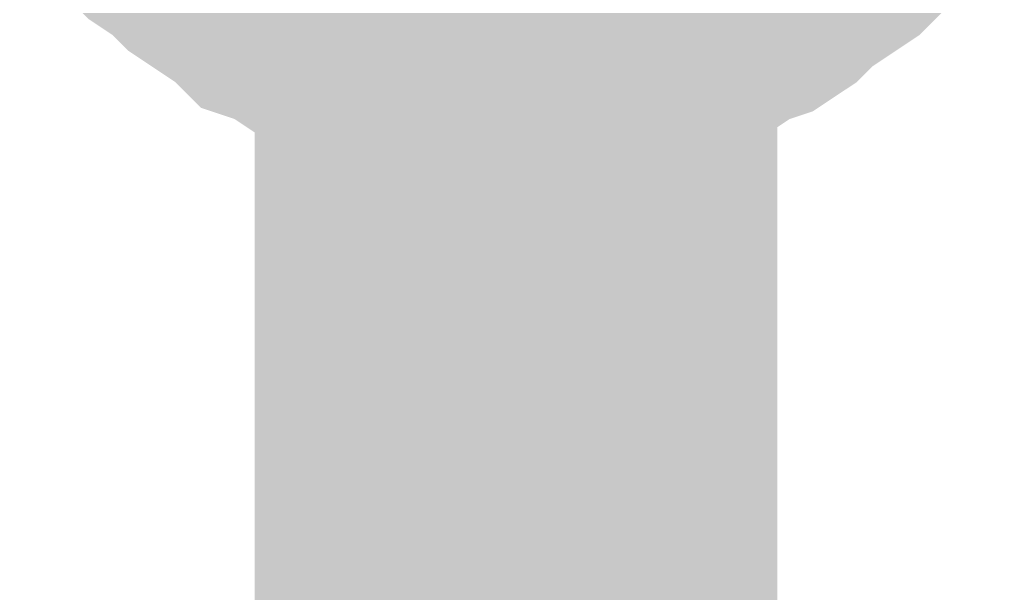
# Model space of a CAD drawing. Header units: inches. Extents: x 0 to 841, y 0 to 594.
# Drawn here: x 46.821 to 48.243, y 255.994 to 256.816 of the extents above; entities that cross this region are included whole.
import ezdxf

# ---------------------------------------------------------------- set-up
doc = ezdxf.new("R2010")
doc.units = ezdxf.units.IN
doc.layers.add('Sheet', color=255, linetype='Continuous')

msp = doc.modelspace()

# ---------------------------------------------------------------- linework, layer by layer
at = {"layer": 'Sheet'}
for points in [[(47.532, 257.4943, 0.7493, 0.7493, 0), (47.532, 251.9918, 0.7493, 0.7493, 0)], [(47.532, 252.4972, 0.2997, 0.2997, 0), (47.532, 257.4943, 0.2997, 0.2997, 0)], [(47.532, 256.7307, 0.2997, 0.2997, 0), (47.487, 256.7307, 0.2997, 0.2997, 0), (47.4533, 256.7307, 0.2997, 0.2997, 0), (47.4197, 256.7419, 0.2997, 0.2997, 0), (47.3747, 256.7419, 0.2997, 0.2997, 0), (47.3411, 256.7532, 0.2997, 0.2997, 0), (47.3074, 256.7644, 0.2997, 0.2997, 0), (47.2625, 256.7756, 0.2997, 0.2997, 0), (47.2288, 256.7869, 0.2997, 0.2997, 0), (47.1951, 256.8093, 0.2997, 0.2997, 0), (47.1614, 256.8206, 0.2997, 0.2997, 0), (47.1389, 256.843, 0.2997, 0.2997, 0), (47.1053, 256.8655, 0.2997, 0.2997, 0), (47.0716, 256.8879, 0.2997, 0.2997, 0), (47.0491, 256.9104, 0.2997, 0.2997, 0), (47.0154, 256.9328, 0.2997, 0.2997, 0), (46.993, 256.9553, 0.2997, 0.2997, 0), (46.9705, 256.9778, 0.2997, 0.2997, 0)], [(47.532, 256.7307, 0.2997, 0.2997, 0), (47.487, 256.7307, 0.2997, 0.2997, 0), (47.4533, 256.7307, 0.2997, 0.2997, 0), (47.4197, 256.7419, 0.2997, 0.2997, 0), (47.3747, 256.7419, 0.2997, 0.2997, 0), (47.3411, 256.7532, 0.2997, 0.2997, 0), (47.3074, 256.7644, 0.2997, 0.2997, 0), (47.2625, 256.7756, 0.2997, 0.2997, 0), (47.2288, 256.7869, 0.2997, 0.2997, 0), (47.1951, 256.8093, 0.2997, 0.2997, 0), (47.1614, 256.8206, 0.2997, 0.2997, 0), (47.1389, 256.843, 0.2997, 0.2997, 0), (47.1053, 256.8655, 0.2997, 0.2997, 0), (47.0716, 256.8879, 0.2997, 0.2997, 0), (47.0491, 256.9104, 0.2997, 0.2997, 0), (47.0154, 256.9328, 0.2997, 0.2997, 0), (46.993, 256.9553, 0.2997, 0.2997, 0), (46.9705, 256.9778, 0.2997, 0.2997, 0)], [(47.532, 256.7307, 0.2997, 0.2997, 0), (47.487, 256.7307, 0.2997, 0.2997, 0), (47.4533, 256.7307, 0.2997, 0.2997, 0), (47.4197, 256.7419, 0.2997, 0.2997, 0), (47.3747, 256.7419, 0.2997, 0.2997, 0), (47.3411, 256.7532, 0.2997, 0.2997, 0), (47.3074, 256.7644, 0.2997, 0.2997, 0), (47.2625, 256.7756, 0.2997, 0.2997, 0), (47.2288, 256.7869, 0.2997, 0.2997, 0), (47.1951, 256.8093, 0.2997, 0.2997, 0), (47.1614, 256.8206, 0.2997, 0.2997, 0), (47.1389, 256.843, 0.2997, 0.2997, 0), (47.1053, 256.8655, 0.2997, 0.2997, 0), (47.0716, 256.8879, 0.2997, 0.2997, 0), (47.0491, 256.9104, 0.2997, 0.2997, 0), (47.0154, 256.9328, 0.2997, 0.2997, 0), (46.993, 256.9553, 0.2997, 0.2997, 0), (46.9705, 256.9778, 0.2997, 0.2997, 0)], [(47.532, 256.7307, 0.2997, 0.2997, 0), (47.487, 256.7307, 0.2997, 0.2997, 0), (47.4533, 256.7307, 0.2997, 0.2997, 0), (47.4197, 256.7419, 0.2997, 0.2997, 0), (47.3747, 256.7419, 0.2997, 0.2997, 0), (47.3411, 256.7532, 0.2997, 0.2997, 0), (47.3074, 256.7644, 0.2997, 0.2997, 0), (47.2625, 256.7756, 0.2997, 0.2997, 0), (47.2288, 256.7869, 0.2997, 0.2997, 0), (47.1951, 256.8093, 0.2997, 0.2997, 0), (47.1614, 256.8206, 0.2997, 0.2997, 0), (47.1389, 256.843, 0.2997, 0.2997, 0), (47.1053, 256.8655, 0.2997, 0.2997, 0), (47.0716, 256.8879, 0.2997, 0.2997, 0), (47.0491, 256.9104, 0.2997, 0.2997, 0), (47.0154, 256.9328, 0.2997, 0.2997, 0), (46.993, 256.9553, 0.2997, 0.2997, 0), (46.9705, 256.9778, 0.2997, 0.2997, 0)], [(47.532, 256.7307, 0.2997, 0.2997, 0), (47.487, 256.7307, 0.2997, 0.2997, 0), (47.4533, 256.7307, 0.2997, 0.2997, 0), (47.4197, 256.7419, 0.2997, 0.2997, 0), (47.3747, 256.7419, 0.2997, 0.2997, 0), (47.3411, 256.7532, 0.2997, 0.2997, 0), (47.3074, 256.7644, 0.2997, 0.2997, 0), (47.2625, 256.7756, 0.2997, 0.2997, 0), (47.2288, 256.7869, 0.2997, 0.2997, 0), (47.1951, 256.8093, 0.2997, 0.2997, 0), (47.1614, 256.8206, 0.2997, 0.2997, 0), (47.1389, 256.843, 0.2997, 0.2997, 0), (47.1053, 256.8655, 0.2997, 0.2997, 0), (47.0716, 256.8879, 0.2997, 0.2997, 0), (47.0491, 256.9104, 0.2997, 0.2997, 0), (47.0154, 256.9328, 0.2997, 0.2997, 0), (46.993, 256.9553, 0.2997, 0.2997, 0), (46.9705, 256.9778, 0.2997, 0.2997, 0)], [(48.0934, 256.9778, 0.2997, 0.2997, 0), (48.0597, 256.9553, 0.2997, 0.2997, 0), (48.0373, 256.9328, 0.2997, 0.2997, 0), (48.0148, 256.9104, 0.2997, 0.2997, 0), (47.9811, 256.8879, 0.2997, 0.2997, 0), (47.9474, 256.8655, 0.2997, 0.2997, 0), (47.925, 256.843, 0.2997, 0.2997, 0), (47.8913, 256.8206, 0.2997, 0.2997, 0), (47.8576, 256.8093, 0.2997, 0.2997, 0), (47.8239, 256.7869, 0.2997, 0.2997, 0), (47.7902, 256.7756, 0.2997, 0.2997, 0), (47.7565, 256.7644, 0.2997, 0.2997, 0), (47.7228, 256.7532, 0.2997, 0.2997, 0), (47.6892, 256.7419, 0.2997, 0.2997, 0), (47.6442, 256.7419, 0.2997, 0.2997, 0), (47.6106, 256.7307, 0.2997, 0.2997, 0), (47.5656, 256.7307, 0.2997, 0.2997, 0), (47.532, 256.7307, 0.2997, 0.2997, 0)], [(48.0934, 256.9778, 0.2997, 0.2997, 0), (48.0597, 256.9553, 0.2997, 0.2997, 0), (48.0373, 256.9328, 0.2997, 0.2997, 0), (48.0148, 256.9104, 0.2997, 0.2997, 0), (47.9811, 256.8879, 0.2997, 0.2997, 0), (47.9474, 256.8655, 0.2997, 0.2997, 0), (47.925, 256.843, 0.2997, 0.2997, 0), (47.8913, 256.8206, 0.2997, 0.2997, 0), (47.8576, 256.8093, 0.2997, 0.2997, 0), (47.8239, 256.7869, 0.2997, 0.2997, 0), (47.7902, 256.7756, 0.2997, 0.2997, 0), (47.7565, 256.7644, 0.2997, 0.2997, 0), (47.7228, 256.7532, 0.2997, 0.2997, 0), (47.6892, 256.7419, 0.2997, 0.2997, 0), (47.6442, 256.7419, 0.2997, 0.2997, 0), (47.6106, 256.7307, 0.2997, 0.2997, 0), (47.5656, 256.7307, 0.2997, 0.2997, 0), (47.532, 256.7307, 0.2997, 0.2997, 0)], [(48.0934, 256.9778, 0.2997, 0.2997, 0), (48.0597, 256.9553, 0.2997, 0.2997, 0), (48.0373, 256.9328, 0.2997, 0.2997, 0), (48.0148, 256.9104, 0.2997, 0.2997, 0), (47.9811, 256.8879, 0.2997, 0.2997, 0), (47.9474, 256.8655, 0.2997, 0.2997, 0), (47.925, 256.843, 0.2997, 0.2997, 0), (47.8913, 256.8206, 0.2997, 0.2997, 0), (47.8576, 256.8093, 0.2997, 0.2997, 0), (47.8239, 256.7869, 0.2997, 0.2997, 0), (47.7902, 256.7756, 0.2997, 0.2997, 0), (47.7565, 256.7644, 0.2997, 0.2997, 0), (47.7228, 256.7532, 0.2997, 0.2997, 0), (47.6892, 256.7419, 0.2997, 0.2997, 0), (47.6442, 256.7419, 0.2997, 0.2997, 0), (47.6106, 256.7307, 0.2997, 0.2997, 0), (47.5656, 256.7307, 0.2997, 0.2997, 0), (47.532, 256.7307, 0.2997, 0.2997, 0)], [(48.0934, 256.9778, 0.2997, 0.2997, 0), (48.0597, 256.9553, 0.2997, 0.2997, 0), (48.0373, 256.9328, 0.2997, 0.2997, 0), (48.0148, 256.9104, 0.2997, 0.2997, 0), (47.9811, 256.8879, 0.2997, 0.2997, 0), (47.9474, 256.8655, 0.2997, 0.2997, 0), (47.925, 256.843, 0.2997, 0.2997, 0), (47.8913, 256.8206, 0.2997, 0.2997, 0), (47.8576, 256.8093, 0.2997, 0.2997, 0), (47.8239, 256.7869, 0.2997, 0.2997, 0), (47.7902, 256.7756, 0.2997, 0.2997, 0), (47.7565, 256.7644, 0.2997, 0.2997, 0), (47.7228, 256.7532, 0.2997, 0.2997, 0), (47.6892, 256.7419, 0.2997, 0.2997, 0), (47.6442, 256.7419, 0.2997, 0.2997, 0), (47.6106, 256.7307, 0.2997, 0.2997, 0), (47.5656, 256.7307, 0.2997, 0.2997, 0), (47.532, 256.7307, 0.2997, 0.2997, 0)], [(48.0934, 256.9778, 0.2997, 0.2997, 0), (48.0597, 256.9553, 0.2997, 0.2997, 0), (48.0373, 256.9328, 0.2997, 0.2997, 0), (48.0148, 256.9104, 0.2997, 0.2997, 0), (47.9811, 256.8879, 0.2997, 0.2997, 0), (47.9474, 256.8655, 0.2997, 0.2997, 0), (47.925, 256.843, 0.2997, 0.2997, 0), (47.8913, 256.8206, 0.2997, 0.2997, 0), (47.8576, 256.8093, 0.2997, 0.2997, 0), (47.8239, 256.7869, 0.2997, 0.2997, 0), (47.7902, 256.7756, 0.2997, 0.2997, 0), (47.7565, 256.7644, 0.2997, 0.2997, 0), (47.7228, 256.7532, 0.2997, 0.2997, 0), (47.6892, 256.7419, 0.2997, 0.2997, 0), (47.6442, 256.7419, 0.2997, 0.2997, 0), (47.6106, 256.7307, 0.2997, 0.2997, 0), (47.5656, 256.7307, 0.2997, 0.2997, 0), (47.532, 256.7307, 0.2997, 0.2997, 0)], [(47.532, 256.7307, 0.0991, 0.0991, 0), (47.487, 256.7307, 0.0991, 0.0991, 0), (47.4533, 256.7307, 0.0991, 0.0991, 0), (47.4197, 256.7419, 0.0991, 0.0991, 0), (47.3747, 256.7419, 0.0991, 0.0991, 0), (47.3411, 256.7532, 0.0991, 0.0991, 0), (47.3074, 256.7644, 0.0991, 0.0991, 0), (47.2625, 256.7756, 0.0991, 0.0991, 0), (47.2288, 256.7869, 0.0991, 0.0991, 0), (47.1951, 256.8093, 0.0991, 0.0991, 0), (47.1614, 256.8206, 0.0991, 0.0991, 0), (47.1389, 256.843, 0.0991, 0.0991, 0), (47.1053, 256.8655, 0.0991, 0.0991, 0)], [(47.532, 256.7307, 0.0991, 0.0991, 0), (47.487, 256.7307, 0.0991, 0.0991, 0), (47.4533, 256.7307, 0.0991, 0.0991, 0), (47.4197, 256.7419, 0.0991, 0.0991, 0), (47.3747, 256.7419, 0.0991, 0.0991, 0), (47.3411, 256.7532, 0.0991, 0.0991, 0), (47.3074, 256.7644, 0.0991, 0.0991, 0), (47.2625, 256.7756, 0.0991, 0.0991, 0), (47.2288, 256.7869, 0.0991, 0.0991, 0), (47.1951, 256.8093, 0.0991, 0.0991, 0), (47.1614, 256.8206, 0.0991, 0.0991, 0), (47.1389, 256.843, 0.0991, 0.0991, 0), (47.1053, 256.8655, 0.0991, 0.0991, 0)], [(47.532, 256.7307, 0.0991, 0.0991, 0), (47.487, 256.7307, 0.0991, 0.0991, 0), (47.4533, 256.7307, 0.0991, 0.0991, 0), (47.4197, 256.7419, 0.0991, 0.0991, 0), (47.3747, 256.7419, 0.0991, 0.0991, 0), (47.3411, 256.7532, 0.0991, 0.0991, 0), (47.3074, 256.7644, 0.0991, 0.0991, 0), (47.2625, 256.7756, 0.0991, 0.0991, 0), (47.2288, 256.7869, 0.0991, 0.0991, 0), (47.1951, 256.8093, 0.0991, 0.0991, 0), (47.1614, 256.8206, 0.0991, 0.0991, 0), (47.1389, 256.843, 0.0991, 0.0991, 0), (47.1053, 256.8655, 0.0991, 0.0991, 0)], [(47.532, 256.7307, 0.0991, 0.0991, 0), (47.487, 256.7307, 0.0991, 0.0991, 0), (47.4533, 256.7307, 0.0991, 0.0991, 0), (47.4197, 256.7419, 0.0991, 0.0991, 0), (47.3747, 256.7419, 0.0991, 0.0991, 0), (47.3411, 256.7532, 0.0991, 0.0991, 0), (47.3074, 256.7644, 0.0991, 0.0991, 0), (47.2625, 256.7756, 0.0991, 0.0991, 0), (47.2288, 256.7869, 0.0991, 0.0991, 0), (47.1951, 256.8093, 0.0991, 0.0991, 0), (47.1614, 256.8206, 0.0991, 0.0991, 0), (47.1389, 256.843, 0.0991, 0.0991, 0), (47.1053, 256.8655, 0.0991, 0.0991, 0)], [(47.532, 256.7307, 0.0991, 0.0991, 0), (47.487, 256.7307, 0.0991, 0.0991, 0), (47.4533, 256.7307, 0.0991, 0.0991, 0), (47.4197, 256.7419, 0.0991, 0.0991, 0), (47.3747, 256.7419, 0.0991, 0.0991, 0), (47.3411, 256.7532, 0.0991, 0.0991, 0), (47.3074, 256.7644, 0.0991, 0.0991, 0), (47.2625, 256.7756, 0.0991, 0.0991, 0), (47.2288, 256.7869, 0.0991, 0.0991, 0), (47.1951, 256.8093, 0.0991, 0.0991, 0), (47.1614, 256.8206, 0.0991, 0.0991, 0), (47.1389, 256.843, 0.0991, 0.0991, 0), (47.1053, 256.8655, 0.0991, 0.0991, 0)], [(47.9474, 256.8655, 0.0991, 0.0991, 0), (47.925, 256.843, 0.0991, 0.0991, 0), (47.8913, 256.8206, 0.0991, 0.0991, 0), (47.8576, 256.8093, 0.0991, 0.0991, 0), (47.8239, 256.7869, 0.0991, 0.0991, 0), (47.7902, 256.7756, 0.0991, 0.0991, 0), (47.7565, 256.7644, 0.0991, 0.0991, 0), (47.7228, 256.7532, 0.0991, 0.0991, 0), (47.6892, 256.7419, 0.0991, 0.0991, 0), (47.6442, 256.7419, 0.0991, 0.0991, 0), (47.6106, 256.7307, 0.0991, 0.0991, 0), (47.5656, 256.7307, 0.0991, 0.0991, 0), (47.532, 256.7307, 0.0991, 0.0991, 0)], [(47.9474, 256.8655, 0.0991, 0.0991, 0), (47.925, 256.843, 0.0991, 0.0991, 0), (47.8913, 256.8206, 0.0991, 0.0991, 0), (47.8576, 256.8093, 0.0991, 0.0991, 0), (47.8239, 256.7869, 0.0991, 0.0991, 0), (47.7902, 256.7756, 0.0991, 0.0991, 0), (47.7565, 256.7644, 0.0991, 0.0991, 0), (47.7228, 256.7532, 0.0991, 0.0991, 0), (47.6892, 256.7419, 0.0991, 0.0991, 0), (47.6442, 256.7419, 0.0991, 0.0991, 0), (47.6106, 256.7307, 0.0991, 0.0991, 0), (47.5656, 256.7307, 0.0991, 0.0991, 0), (47.532, 256.7307, 0.0991, 0.0991, 0)], [(47.9474, 256.8655, 0.0991, 0.0991, 0), (47.925, 256.843, 0.0991, 0.0991, 0), (47.8913, 256.8206, 0.0991, 0.0991, 0), (47.8576, 256.8093, 0.0991, 0.0991, 0), (47.8239, 256.7869, 0.0991, 0.0991, 0), (47.7902, 256.7756, 0.0991, 0.0991, 0), (47.7565, 256.7644, 0.0991, 0.0991, 0), (47.7228, 256.7532, 0.0991, 0.0991, 0), (47.6892, 256.7419, 0.0991, 0.0991, 0), (47.6442, 256.7419, 0.0991, 0.0991, 0), (47.6106, 256.7307, 0.0991, 0.0991, 0), (47.5656, 256.7307, 0.0991, 0.0991, 0), (47.532, 256.7307, 0.0991, 0.0991, 0)], [(47.9474, 256.8655, 0.0991, 0.0991, 0), (47.925, 256.843, 0.0991, 0.0991, 0), (47.8913, 256.8206, 0.0991, 0.0991, 0), (47.8576, 256.8093, 0.0991, 0.0991, 0), (47.8239, 256.7869, 0.0991, 0.0991, 0), (47.7902, 256.7756, 0.0991, 0.0991, 0), (47.7565, 256.7644, 0.0991, 0.0991, 0), (47.7228, 256.7532, 0.0991, 0.0991, 0), (47.6892, 256.7419, 0.0991, 0.0991, 0), (47.6442, 256.7419, 0.0991, 0.0991, 0), (47.6106, 256.7307, 0.0991, 0.0991, 0), (47.5656, 256.7307, 0.0991, 0.0991, 0), (47.532, 256.7307, 0.0991, 0.0991, 0)], [(47.9474, 256.8655, 0.0991, 0.0991, 0), (47.925, 256.843, 0.0991, 0.0991, 0), (47.8913, 256.8206, 0.0991, 0.0991, 0), (47.8576, 256.8093, 0.0991, 0.0991, 0), (47.8239, 256.7869, 0.0991, 0.0991, 0), (47.7902, 256.7756, 0.0991, 0.0991, 0), (47.7565, 256.7644, 0.0991, 0.0991, 0), (47.7228, 256.7532, 0.0991, 0.0991, 0), (47.6892, 256.7419, 0.0991, 0.0991, 0), (47.6442, 256.7419, 0.0991, 0.0991, 0), (47.6106, 256.7307, 0.0991, 0.0991, 0), (47.5656, 256.7307, 0.0991, 0.0991, 0), (47.532, 256.7307, 0.0991, 0.0991, 0)]]:
    msp.add_lwpolyline(points, format="xyseb", dxfattribs=at)

doc.saveas('drawing.dxf')
